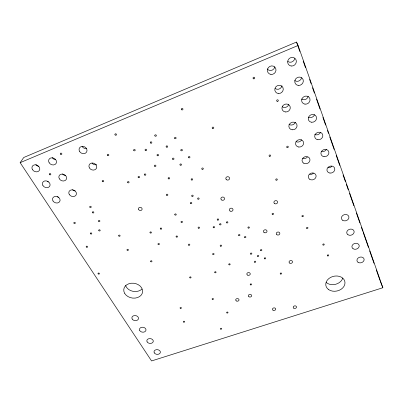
<?xml version="1.0" encoding="UTF-8"?>
<svg xmlns="http://www.w3.org/2000/svg" width="403" height="403" viewBox="0 0 403 403"><rect width="100%" height="100%" fill="white"/><g stroke="black" fill="none" stroke-linecap="round" stroke-linejoin="round"><path stroke-width="0.6" d="M20.15 162.666L23.742 157.492L296.512 42.053L298.094 45.484L382.85 287.742L151.568 360.947L20.15 162.666L298.094 45.484M380.251 281.173L382.85 287.742M296.512 42.053L299.837 51.549M303.162 61.039L305.449 67.568M309.605 79.436L311.061 83.587M312.516 87.743L314.385 93.083M316.461 99.017L319.992 109.102M322.904 117.409L325.604 125.121M327.473 130.461L328.516 133.428M329.76 136.99L334.122 149.448M336.203 155.382L339.734 165.472M343.059 174.962L345.346 181.491M346.384 184.458L348.252 189.798M349.502 193.359L353.864 205.817M356.358 212.94L359.889 223.025M361.345 227.181L362.796 231.332M363.214 232.521L368.407 247.351M369.652 250.913L374.019 263.376M376.301 269.899L380.044 280.579M342.736 278.1A9.546 7.476 -12.1 0 1 335.634 284.286A9.546 7.476 -12.1 0 1 326.178 282.448M141.957 289.042A9.34 7.37 9.5 0 1 132.768 291.268A9.34 7.37 9.5 0 1 125.575 285.475M313.423 173.129A3.894 3.395 -18.7 0 1 309.781 174.474M331.709 166.368A3.949 3.42 -21.9 0 1 328.017 167.734M307.358 157.125A3.954 3.506 -20.1 0 1 302.708 158.288M326.485 149.327A4.015 3.531 -23.7 0 1 321.186 151.321M301.676 139.776A4.02 3.622 -22 0 1 295.923 141.599M320.486 132.547A4.08 3.642 -26 0 1 314.662 134.395M295.414 122.21A4.085 3.738 -24.6 0 1 288.971 124.31M314.501 114.729A4.156 3.763 -29 0 1 308.381 117.127M288.739 104.538A4.156 3.864 -28.2 0 1 282.201 106.714M308.235 96.292A4.232 3.884 -33 0 1 301.469 99.002M281.969 85.758A4.237 3.99 -33.6 0 1 275.209 88.519M301.61 77.734A4.317 4.005 -38.3 0 1 294.744 80.54M274.826 66.838A4.322 4.116 -41.9 0 1 267.219 68.933M294.759 58.526A4.413 4.126 -45.3 0 1 287.792 61.432M55.664 159.734A4.03 3.38 28.3 0 1 52.254 157.618M38.804 166.464A4.02 3.32 28.4 0 1 35.877 164.464M65.588 175.577A3.939 3.3 25.5 0 1 62.525 173.92M48.42 181.96A3.929 3.239 25.9 0 1 47.489 181.526M75.205 190.936A3.854 3.219 22.9 0 1 72.54 189.697M58.722 197.253A3.844 3.159 23.5 0 1 57.322 196.704M86.529 148.586A4.035 3.496 27.7 0 1 82.126 146.435M96.569 164.691A3.949 3.405 24.3 0 1 92.035 163.104M328.762 289.692A9.702 7.541 -11.9 0 0 344.736 284.634A9.702 7.541 -11.9 0 0 332.631 276.559A9.702 7.541 -11.9 0 0 328.762 289.692M124.774 293.535A9.491 7.43 9.4 0 0 141.11 295.228A9.491 7.43 9.4 0 0 133.665 283.238A9.491 7.43 9.4 0 0 124.774 293.535M264.071 232.516A1.808 1.526 -6.9 0 0 267.003 231.483A1.808 1.526 -6.9 0 0 264.585 229.886A1.808 1.526 -6.9 0 0 264.071 232.516M274.559 203.555A1.869 1.617 -10.2 0 0 277.591 202.457A1.869 1.617 -10.2 0 0 275.118 200.759A1.869 1.617 -10.2 0 0 274.559 203.555M221.595 199.969A1.864 1.637 -0.7 0 0 224.572 198.865A1.864 1.637 -0.7 0 0 222.003 197.158A1.864 1.637 -0.7 0 0 221.595 199.969M276.886 234.748A1.808 1.516 -8.5 0 0 279.823 233.725A1.808 1.516 -8.5 0 0 277.435 232.133A1.808 1.516 -8.5 0 0 276.886 234.748M273.017 310.189A1.662 1.285 -5.2 0 0 275.712 309.328A1.662 1.285 -5.2 0 0 273.511 307.978A1.662 1.285 -5.2 0 0 273.017 310.189M289.646 263.088A1.758 1.426 -8.6 0 0 292.507 262.126A1.758 1.426 -8.6 0 0 290.21 260.63A1.758 1.426 -8.6 0 0 289.646 263.088M280.458 273.99A0.695 0.554 -7 0 0 281.581 273.612A0.695 0.554 -7 0 0 280.669 273.027A0.695 0.554 -7 0 0 280.458 273.99M250.459 284.845A0.68 0.544 -3.4 0 0 251.558 284.478A0.68 0.544 -3.4 0 0 250.636 283.908A0.68 0.544 -3.4 0 0 250.459 284.845M115.001 134.814A0.811 0.725 26.4 0 0 116.376 134.97A0.811 0.725 26.4 0 0 115.721 133.786A0.811 0.725 26.4 0 0 115.001 134.814M212.95 254.484A0.705 0.579 1 0 0 214.069 254.091A0.705 0.579 1 0 0 213.096 253.487A0.705 0.579 1 0 0 212.95 254.484M229.035 264.796A0.695 0.569 -1.1 0 0 230.148 264.413A0.695 0.569 -1.1 0 0 229.191 263.819A0.695 0.569 -1.1 0 0 229.035 264.796M174.837 214.774A0.735 0.63 7.5 0 0 176.101 214.905A0.735 0.63 7.5 0 0 175.562 213.897A0.735 0.63 7.5 0 0 174.837 214.774M181.093 222.144A0.73 0.62 6.2 0 0 182.347 222.275A0.73 0.62 6.2 0 0 181.818 221.282A0.73 0.62 6.2 0 0 181.093 222.144M166.434 195.097A0.751 0.655 10.1 0 0 167.724 195.238A0.751 0.655 10.1 0 0 167.164 194.191A0.751 0.655 10.1 0 0 166.434 195.097M150.359 142.828A0.796 0.72 19.3 0 0 151.724 142.979A0.796 0.72 19.3 0 0 151.115 141.816A0.796 0.72 19.3 0 0 150.359 142.828M253.744 78.862A0.846 0.816 -33 0 0 254.656 77.714A0.846 0.816 -33 0 0 253.22 77.542A0.846 0.816 -33 0 0 253.744 78.862M277.335 101.395A0.836 0.781 -27.8 0 0 278.251 100.297A0.836 0.781 -27.8 0 0 276.846 100.135A0.836 0.781 -27.8 0 0 277.335 101.395M191.47 179.955A0.761 0.68 6.1 0 0 192.669 179.491A0.761 0.68 6.1 0 0 191.601 178.786A0.761 0.68 6.1 0 0 191.47 179.955M118.749 235.926A0.725 0.594 13.8 0 0 119.988 236.052A0.725 0.594 13.8 0 0 119.404 235.09A0.725 0.594 13.8 0 0 118.749 235.926M157.115 155.377A0.786 0.705 15.9 0 0 158.46 155.528A0.786 0.705 15.9 0 0 157.865 154.389A0.786 0.705 15.9 0 0 157.115 155.377M248.188 228.017A0.725 0.615 -4.6 0 0 249.356 227.599A0.725 0.615 -4.6 0 0 248.374 226.96A0.725 0.615 -4.6 0 0 248.188 228.017M176.141 236.808A0.715 0.605 6.4 0 0 177.375 236.939A0.715 0.605 6.4 0 0 176.852 235.977A0.715 0.605 6.4 0 0 176.141 236.808M89.854 207.142A0.751 0.625 19.4 0 0 91.133 207.278A0.751 0.625 19.4 0 0 90.499 206.255A0.751 0.625 19.4 0 0 89.854 207.142M260.706 250.611A0.71 0.584 -5.5 0 0 261.849 250.213A0.71 0.584 -5.5 0 0 260.897 249.598A0.71 0.584 -5.5 0 0 260.706 250.611M250.701 254.076A0.705 0.584 -4.1 0 0 251.84 253.683A0.705 0.584 -4.1 0 0 250.883 253.074A0.705 0.584 -4.1 0 0 250.701 254.076M257.618 256.414A0.705 0.579 -4.9 0 0 258.756 256.026A0.705 0.579 -4.9 0 0 257.809 255.421A0.705 0.579 -4.9 0 0 257.618 256.414M254.6 262.202A0.7 0.569 -4.4 0 0 255.729 261.819A0.7 0.569 -4.4 0 0 254.787 261.22A0.7 0.569 -4.4 0 0 254.6 262.202M264.529 258.797A0.7 0.574 -5.7 0 0 265.668 258.409A0.7 0.574 -5.7 0 0 264.726 257.809A0.7 0.574 -5.7 0 0 264.529 258.797M214.955 272.705A0.69 0.559 0.7 0 0 216.053 272.327A0.69 0.559 0.7 0 0 215.096 271.743A0.69 0.559 0.7 0 0 214.955 272.705M160.339 228.859A0.725 0.61 9 0 0 161.588 228.985A0.725 0.61 9 0 0 161.039 228.007A0.725 0.61 9 0 0 160.339 228.859M138.637 209.545A1.854 1.582 13.2 0 0 141.821 209.887A1.854 1.582 13.2 0 0 140.37 207.338A1.854 1.582 13.2 0 0 138.637 209.545M212.507 128.451A0.801 0.751 1.9 0 0 213.781 127.942A0.801 0.751 1.9 0 0 212.668 127.157A0.801 0.751 1.9 0 0 212.507 128.451M327.523 255.88A0.715 0.574 -12.9 0 0 328.697 255.487A0.715 0.574 -12.9 0 0 327.79 254.877A0.715 0.574 -12.9 0 0 327.523 255.88M181.41 109.48A0.816 0.776 18.2 0 0 182.816 109.641A0.816 0.776 18.2 0 0 182.221 108.397A0.816 0.776 18.2 0 0 181.41 109.48M226.541 179.763A1.904 1.703 -2.1 0 0 229.584 178.615A1.904 1.703 -2.1 0 0 226.97 176.836A1.904 1.703 -2.1 0 0 226.541 179.763M183.662 322.093A0.65 0.499 3.7 0 0 184.685 321.76A0.65 0.499 3.7 0 0 183.763 321.236A0.65 0.499 3.7 0 0 183.662 322.093M248.948 296.784A1.683 1.325 -3 0 0 251.663 295.893A1.683 1.325 -3 0 0 249.386 294.502A1.683 1.325 -3 0 0 248.948 296.784M236.334 300.94A1.672 1.315 -1.6 0 0 239.019 300.059A1.672 1.315 -1.6 0 0 236.737 298.683A1.672 1.315 -1.6 0 0 236.334 300.94M226.944 312.94A0.66 0.509 -0.5 0 0 227.997 312.597A0.66 0.509 -0.5 0 0 227.091 312.063A0.66 0.509 -0.5 0 0 226.944 312.94M302.164 216.572A0.741 0.625 -12.9 0 0 303.373 216.149A0.741 0.625 -12.9 0 0 302.416 215.489A0.741 0.625 -12.9 0 0 302.164 216.572M306.754 228.41A0.735 0.61 -12.6 0 0 307.952 227.992A0.735 0.61 -12.6 0 0 307.005 227.352A0.735 0.61 -12.6 0 0 306.754 228.41M323.045 244.999A0.72 0.589 -13.2 0 0 324.224 244.596A0.72 0.589 -13.2 0 0 323.307 243.976A0.72 0.589 -13.2 0 0 323.045 244.999M127.635 182.468A0.766 0.665 17.5 0 0 128.95 182.614A0.766 0.665 17.5 0 0 128.34 181.536A0.766 0.665 17.5 0 0 127.635 182.468M150.047 232.733A0.72 0.605 10.2 0 0 151.291 232.858A0.72 0.605 10.2 0 0 150.732 231.891A0.72 0.605 10.2 0 0 150.047 232.733M98.821 230.607A0.73 0.599 16.4 0 0 100.075 230.738A0.73 0.599 16.4 0 0 99.465 229.765A0.73 0.599 16.4 0 0 98.821 230.607M90.443 233.715A0.73 0.594 16.9 0 0 91.688 233.841A0.73 0.594 16.9 0 0 91.073 232.874A0.73 0.594 16.9 0 0 90.443 233.715M150.662 261.522A0.7 0.569 8.7 0 0 151.866 261.648A0.7 0.569 8.7 0 0 151.327 260.736A0.7 0.569 8.7 0 0 150.662 261.522M188.478 157.462A0.776 0.71 8.1 0 0 189.813 157.613A0.776 0.71 8.1 0 0 189.254 156.48A0.776 0.71 8.1 0 0 188.478 157.462M202.084 169.23A0.766 0.695 4 0 0 203.303 168.756A0.766 0.695 4 0 0 202.225 168.036A0.766 0.695 4 0 0 202.084 169.23M158.057 244.253A0.71 0.589 8.6 0 0 159.286 244.379A0.71 0.589 8.6 0 0 158.742 243.432A0.71 0.589 8.6 0 0 158.057 244.253M174.6 138.284A0.796 0.735 14.2 0 0 175.965 138.441A0.796 0.735 14.2 0 0 175.381 137.267A0.796 0.735 14.2 0 0 174.6 138.284M145.156 150.208A0.791 0.71 19 0 0 146.511 150.359A0.791 0.71 19 0 0 145.896 149.211A0.791 0.71 19 0 0 145.156 150.208M272.368 214.411A0.741 0.63 -8.9 0 0 273.561 213.983A0.741 0.63 -8.9 0 0 272.579 213.323A0.741 0.63 -8.9 0 0 272.368 214.411M98.11 273.793A0.695 0.549 13.5 0 0 99.304 273.914A0.695 0.549 13.5 0 0 98.725 273.027A0.695 0.549 13.5 0 0 98.11 273.793M154.47 166.091A0.776 0.69 15 0 0 155.8 166.238A0.776 0.69 15 0 0 155.205 165.124A0.776 0.69 15 0 0 154.47 166.091M180.897 150.395A0.786 0.72 10.9 0 0 182.247 150.546A0.786 0.72 10.9 0 0 181.677 149.397A0.786 0.72 10.9 0 0 180.897 150.395M92.458 212.613A0.746 0.62 18.6 0 0 93.733 212.749A0.746 0.62 18.6 0 0 93.103 211.736A0.746 0.62 18.6 0 0 92.458 212.613M188.7 245.185A0.71 0.594 4.4 0 0 189.818 244.782A0.71 0.594 4.4 0 0 188.816 244.163A0.71 0.594 4.4 0 0 188.7 245.185M138.164 177.325A0.771 0.675 16.5 0 0 139.478 177.471A0.771 0.675 16.5 0 0 138.879 176.383A0.771 0.675 16.5 0 0 138.164 177.325M144.405 174.862A0.771 0.68 15.8 0 0 145.725 175.008A0.771 0.68 15.8 0 0 145.13 173.915A0.771 0.68 15.8 0 0 144.405 174.862M198.392 228.169A0.725 0.615 3.3 0 0 199.535 227.75A0.725 0.615 3.3 0 0 198.518 227.111A0.725 0.615 3.3 0 0 198.392 228.169M197.954 199.107A0.746 0.655 4 0 0 199.132 198.664A0.746 0.655 4 0 0 198.09 197.984A0.746 0.655 4 0 0 197.954 199.107M180.02 164.908A0.771 0.7 9.6 0 0 181.35 165.054A0.771 0.7 9.6 0 0 180.791 163.94A0.771 0.7 9.6 0 0 180.02 164.908M73.961 223.141A0.741 0.605 19.3 0 0 75.225 223.277A0.741 0.605 19.3 0 0 74.585 222.285A0.741 0.605 19.3 0 0 73.961 223.141M180.348 308.345A0.66 0.514 4.2 0 0 181.385 307.998A0.66 0.514 4.2 0 0 180.448 307.459A0.66 0.514 4.2 0 0 180.348 308.345M189.969 277.858A0.685 0.549 3.6 0 0 191.047 277.486A0.685 0.549 3.6 0 0 190.085 276.911A0.685 0.549 3.6 0 0 189.969 277.858M212.391 299.409A0.67 0.524 1 0 0 213.454 299.056A0.67 0.524 1 0 0 212.527 298.507A0.67 0.524 1 0 0 212.391 299.409M244.732 237.569A0.715 0.605 -3.7 0 0 245.885 237.16A0.715 0.605 -3.7 0 0 244.908 236.531A0.715 0.605 -3.7 0 0 244.732 237.569M60.415 154.092A0.811 0.685 28.3 0 0 61.77 154.243A0.811 0.685 28.3 0 0 61.07 153.105A0.811 0.685 28.3 0 0 60.415 154.092M86.277 246.968A0.72 0.579 16.3 0 0 87.506 247.094A0.72 0.579 16.3 0 0 86.897 246.157A0.72 0.579 16.3 0 0 86.277 246.968M168.197 178.539A0.761 0.68 11 0 0 169.507 178.685A0.761 0.68 11 0 0 168.938 177.597A0.761 0.68 11 0 0 168.197 178.539M102.291 181.365A0.771 0.66 20.9 0 0 103.606 181.506A0.771 0.66 20.9 0 0 102.972 180.428A0.771 0.66 20.9 0 0 102.291 181.365M192.004 196.321A0.746 0.655 5.3 0 0 193.183 195.878A0.746 0.655 5.3 0 0 192.13 195.193A0.746 0.655 5.3 0 0 192.004 196.321M172.524 159.084A0.776 0.705 12 0 0 173.864 159.235A0.776 0.705 12 0 0 173.285 158.107A0.776 0.705 12 0 0 172.524 159.084M166.187 146.863A0.791 0.72 15.1 0 0 167.542 147.014A0.791 0.72 15.1 0 0 166.953 145.861A0.791 0.72 15.1 0 0 166.187 146.863M133.731 150.41A0.791 0.71 21 0 0 135.086 150.556A0.791 0.71 21 0 0 134.461 149.412A0.791 0.71 21 0 0 133.731 150.41M238.788 235.574A0.72 0.605 -2.9 0 0 239.941 235.166A0.72 0.605 -2.9 0 0 238.964 234.531A0.72 0.605 -2.9 0 0 238.788 235.574M98.534 221.237A0.741 0.61 17.2 0 0 99.793 221.368A0.741 0.61 17.2 0 0 99.178 220.376A0.741 0.61 17.2 0 0 98.534 221.237M190.634 203.57A0.741 0.645 5.3 0 0 191.803 203.132A0.741 0.645 5.3 0 0 190.76 202.457A0.741 0.645 5.3 0 0 190.634 203.57M154.863 135.826A0.801 0.73 19.6 0 0 156.233 135.982A0.801 0.73 19.6 0 0 155.623 134.804A0.801 0.73 19.6 0 0 154.863 135.826M107.369 155.261A0.796 0.695 23.9 0 0 108.719 155.412A0.796 0.695 23.9 0 0 108.069 154.273A0.796 0.695 23.9 0 0 107.369 155.261M230.058 211.031A1.844 1.597 -2.1 0 0 233.01 209.953A1.844 1.597 -2.1 0 0 230.486 208.286A1.844 1.597 -2.1 0 0 230.058 211.031M220.471 246.157A0.71 0.594 -0.1 0 0 221.605 245.754A0.71 0.594 -0.1 0 0 220.622 245.135A0.71 0.594 -0.1 0 0 220.471 246.157M127.081 250.087A0.71 0.579 12 0 0 128.3 250.208A0.71 0.579 12 0 0 127.731 249.276A0.71 0.579 12 0 0 127.081 250.087M269.35 156.228A0.786 0.71 -13.7 0 0 270.615 155.744A0.786 0.71 -13.7 0 0 269.577 155.004A0.786 0.71 -13.7 0 0 269.35 156.228M276.04 180.096A0.766 0.675 -12.3 0 0 277.284 179.632A0.766 0.675 -12.3 0 0 276.272 178.927A0.766 0.675 -12.3 0 0 276.04 180.096M49.408 174.464A0.791 0.655 26.4 0 0 50.738 174.61A0.791 0.655 26.4 0 0 50.037 173.517A0.791 0.655 26.4 0 0 49.408 174.464M217.509 220.043A0.73 0.625 0.3 0 0 218.668 219.62A0.73 0.625 0.3 0 0 217.66 218.97A0.73 0.625 0.3 0 0 217.509 220.043M219.872 224.798A0.725 0.62 -0.1 0 0 221.03 224.38A0.725 0.62 -0.1 0 0 220.023 223.736A0.725 0.62 -0.1 0 0 219.872 224.798M213.439 227.67A0.725 0.615 0.9 0 0 214.592 227.252A0.725 0.615 0.9 0 0 213.59 226.612A0.725 0.615 0.9 0 0 213.439 227.67M226.723 222.854A0.725 0.625 -1.3 0 0 227.886 222.436A0.725 0.625 -1.3 0 0 226.884 221.786A0.725 0.625 -1.3 0 0 226.723 222.854M220.678 329.12A0.645 0.489 0.2 0 0 221.705 328.793A0.645 0.489 0.2 0 0 220.814 328.279A0.645 0.489 0.2 0 0 220.678 329.12M286.996 147.483A0.796 0.72 -18.6 0 0 288.286 146.989A0.796 0.72 -18.6 0 0 287.243 146.234A0.796 0.72 -18.6 0 0 286.996 147.483M247.472 275.068A1.723 1.39 -3.3 0 0 250.248 274.131A1.723 1.39 -3.3 0 0 247.916 272.675A1.723 1.39 -3.3 0 0 247.472 275.068M293.787 308.174A1.672 1.285 -7.2 0 0 296.512 307.308A1.672 1.285 -7.2 0 0 294.331 305.953A1.672 1.285 -7.2 0 0 293.787 308.174M309.59 179.214A3.965 3.441 -18.2 0 0 316.038 176.857A3.965 3.441 -18.2 0 0 310.995 173.204A3.965 3.441 -18.2 0 0 309.59 179.214M329.981 173.068A4.02 3.466 -21.4 0 0 334.641 168.172A4.02 3.466 -21.4 0 0 327.966 167.416A4.02 3.466 -21.4 0 0 329.981 173.068M303.358 163.029A4.025 3.556 -19.6 0 0 309.897 160.596A4.025 3.556 -19.6 0 0 304.749 156.822A4.025 3.556 -19.6 0 0 303.358 163.029M324.042 156.676A4.085 3.582 -23.1 0 0 328.742 151.619A4.085 3.582 -23.1 0 0 321.962 150.838A4.085 3.582 -23.1 0 0 324.042 156.676M298.799 147.04A4.095 3.672 -21.3 0 0 303.419 141.886A4.095 3.672 -21.3 0 0 296.553 141.09A4.095 3.672 -21.3 0 0 298.799 147.04M317.902 139.745A4.156 3.698 -25.3 0 0 322.652 134.511A4.156 3.698 -25.3 0 0 315.75 133.705A4.156 3.698 -25.3 0 0 317.902 139.745M292.185 129.791A4.161 3.793 -23.7 0 0 296.845 124.462A4.161 3.793 -23.7 0 0 289.863 123.64A4.161 3.793 -23.7 0 0 292.185 129.791M311.559 122.245A4.232 3.818 -28.2 0 0 316.355 116.83A4.232 3.818 -28.2 0 0 309.333 115.999A4.232 3.818 -28.2 0 0 311.559 122.245M285.344 111.958A4.237 3.924 -27.1 0 0 290.049 106.442A4.237 3.924 -27.1 0 0 282.946 105.591A4.237 3.924 -27.1 0 0 285.344 111.958M304.995 104.145A4.312 3.944 -32 0 0 309.842 98.544A4.312 3.944 -32 0 0 302.693 97.682A4.312 3.944 -32 0 0 304.995 104.145M278.272 93.506A4.317 4.055 -32.2 0 0 283.017 87.799A4.317 4.055 -32.2 0 0 275.788 86.922A4.317 4.055 -32.2 0 0 278.272 93.506M298.205 85.416A4.398 4.07 -37.1 0 0 303.101 79.613A4.398 4.07 -37.1 0 0 295.827 78.726A4.398 4.07 -37.1 0 0 298.205 85.416M270.947 74.414A4.403 4.186 -39.9 0 0 275.738 68.495A4.403 4.186 -39.9 0 0 268.373 67.593A4.403 4.186 -39.9 0 0 270.947 74.414M291.178 66.021A4.498 4.201 -43.9 0 0 296.119 60.012A4.498 4.201 -43.9 0 0 288.709 59.095A4.498 4.201 -43.9 0 0 291.178 66.021M342.575 220.24A3.829 3.148 -17.5 0 0 348.837 218.083A3.829 3.148 -17.5 0 0 344.112 214.718A3.829 3.148 -17.5 0 0 342.575 220.24M347.875 234.677A3.768 3.053 -16.7 0 0 354.056 232.581A3.768 3.053 -16.7 0 0 349.416 229.317A3.768 3.053 -16.7 0 0 347.875 234.677M353.018 248.686A3.713 2.962 -16.1 0 0 359.118 246.656A3.713 2.962 -16.1 0 0 354.564 243.488A3.713 2.962 -16.1 0 0 353.018 248.686M358.01 262.288A3.662 2.876 -15.5 0 0 364.035 260.318A3.662 2.876 -15.5 0 0 359.567 257.24A3.662 2.876 -15.5 0 0 358.01 262.288M49.171 162.777A4.101 3.425 27.8 0 0 56.037 163.542A4.101 3.425 27.8 0 0 52.455 157.825A4.101 3.425 27.8 0 0 49.171 162.777M32.522 169.708A4.095 3.36 27.9 0 0 39.348 170.464A4.095 3.36 27.9 0 0 35.696 164.827A4.095 3.36 27.9 0 0 32.522 169.708M59.392 178.892A4.01 3.34 25.1 0 0 66.142 179.637A4.01 3.34 25.1 0 0 62.677 174.096A4.01 3.34 25.1 0 0 59.392 178.892M42.935 185.602A4 3.279 25.5 0 0 49.645 186.332A4 3.279 25.5 0 0 46.108 180.871A4 3.279 25.5 0 0 42.935 185.602M69.301 194.508A3.924 3.259 22.5 0 0 75.94 195.228A3.924 3.259 22.5 0 0 72.575 189.863A3.924 3.259 22.5 0 0 69.301 194.508M53.025 201.001A3.914 3.199 23.1 0 0 59.624 201.717A3.914 3.199 23.1 0 0 56.198 196.422A3.914 3.199 23.1 0 0 53.025 201.001M132.229 319.095A3.345 2.544 8.2 0 0 137.997 319.66A3.345 2.544 8.2 0 0 135.358 315.564A3.345 2.544 8.2 0 0 132.229 319.095M139.791 330.672A3.3 2.478 7.2 0 0 145.473 331.221A3.3 2.478 7.2 0 0 142.904 327.236A3.3 2.478 7.2 0 0 139.791 330.672M147.15 341.94A3.249 2.418 6.3 0 0 152.752 342.474A3.249 2.418 6.3 0 0 150.248 338.596A3.249 2.418 6.3 0 0 147.15 341.94M154.314 352.912A3.204 2.358 5.5 0 0 159.845 353.436A3.204 2.358 5.5 0 0 157.407 349.658A3.204 2.358 5.5 0 0 154.314 352.912M79.562 151.447A4.111 3.541 27.1 0 0 86.489 152.228A4.111 3.541 27.1 0 0 83.038 146.38A4.111 3.541 27.1 0 0 79.562 151.447M89.421 167.93A4.02 3.451 23.8 0 0 96.231 168.691A4.02 3.451 23.8 0 0 92.886 163.024A4.02 3.451 23.8 0 0 89.421 167.93"/></g></svg>
